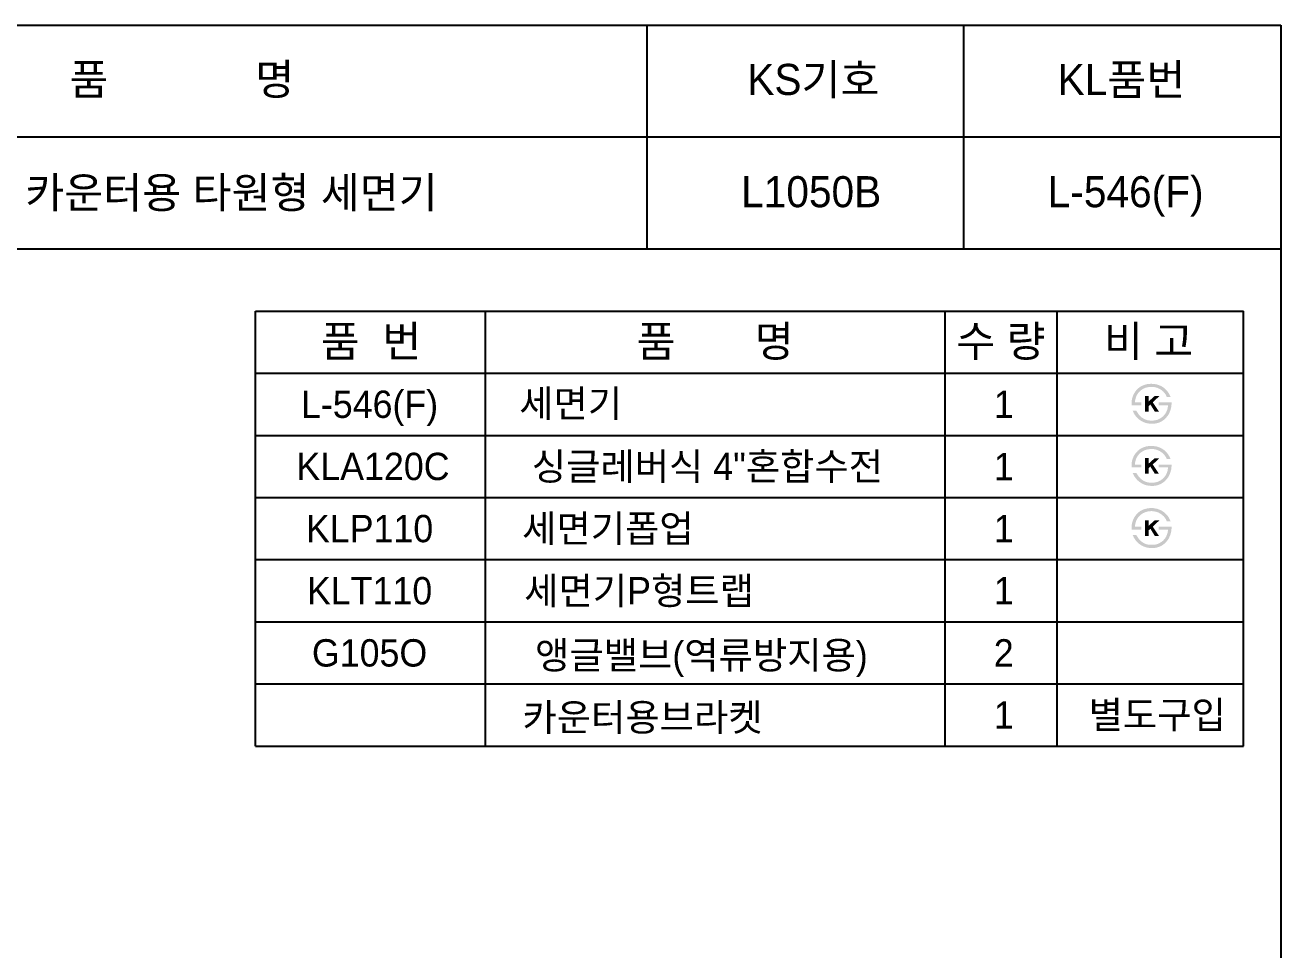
# Model space of a CAD drawing. Header units: millimetres. Extents: x 0 to 4460, y -80 to 3036.
# Drawn here: x 948 to 2160, y 2143 to 3036 of the extents above; entities that cross this region are included whole.
import ezdxf
from ezdxf.enums import TextEntityAlignment as Align

# ---------------------------------------------------------------- set-up
doc = ezdxf.new("R2010")
doc.units = ezdxf.units.MM
doc.header["$LTSCALE"] = 0.5
doc.header["$MEASUREMENT"] = 0
doc.layers.add('TEXT', color=7, linetype='Continuous')
doc.layers.add('도각라인', color=7, linetype='Continuous')
doc.styles.add('타이틀', font='H2GTRM.TTF', dxfattribs={"height": 25})

msp = doc.modelspace()

# ---------------------------------------------------------------- hatches: boundary and pattern name
at = {"layer": 'TEXT'}
for points in [[(2015.8, 2669), (2015.8, 2669.5), (2015.8, 2670), (2015.8, 2670.5), (2015.8, 2671), (2015.8, 2671.4), (2015.8, 2671.9), (2015.9, 2672.4), (2015.9, 2672.9), (2016, 2673.4), (2016, 2673.8), (2016.1, 2674.3), (2016.2, 2674.8), (2016.3, 2675.2), (2016.4, 2675.7), (2016.5, 2676.2), (2016.7, 2676.6), (2016.8, 2677.1), (2017, 2677.5), (2017.1, 2678), (2017.3, 2678.4), (2017.5, 2678.9), (2017.7, 2679.3), (2017.9, 2679.7), (2018.1, 2680.1), (2018.3, 2680.5), (2018.6, 2680.9), (2018.8, 2681.3), (2019.1, 2681.7), (2019.3, 2682.1), (2019.6, 2682.5), (2019.9, 2682.8), (2020.5, 2683.6), (2020.8, 2683.9), (2021.2, 2684.3), (2021.5, 2684.6), (2021.8, 2685), (2022.2, 2685.3), (2022.6, 2685.6), (2022.9, 2685.9), (2023.3, 2686.2), (2023.7, 2686.5), (2024.1, 2686.8), (2024.5, 2687), (2024.9, 2687.3), (2025.3, 2687.5), (2025.8, 2687.7), (2026.2, 2687.9), (2026.7, 2688.1), (2027.2, 2688.4), (2027.7, 2688.5), (2028.2, 2688.7), (2028.7, 2688.9), (2029.2, 2689), (2029.8, 2689.2), (2030.3, 2689.3), (2030.8, 2689.4), (2031.4, 2689.5), (2031.9, 2689.6), (2032.5, 2689.6), (2033.1, 2689.7), (2033.7, 2689.7), (2034.2, 2689.8), (2034.8, 2689.8), (2035.7, 2689.7), (2036.2, 2689.7), (2036.6, 2689.7), (2037.1, 2689.7), (2037.5, 2689.6), (2037.9, 2689.5), (2038.4, 2689.5), (2038.8, 2689.4), (2039.2, 2689.3), (2039.6, 2689.3), (2040, 2689.2), (2040.4, 2689.1), (2040.8, 2689), (2041.2, 2688.8), (2041.6, 2688.7), (2042, 2688.6), (2042.4, 2688.4), (2042.8, 2688.3), (2043.1, 2688.1), (2043.5, 2688), (2043.9, 2687.8), (2044.2, 2687.6), (2044.6, 2687.4), (2044.9, 2687.3), (2045.3, 2687.1), (2045.6, 2686.8), (2046, 2686.6), (2046.3, 2686.4), (2046.6, 2686.2), (2046.9, 2685.9), (2047.3, 2685.7), (2047.8, 2685.3), (2048.3, 2684.8), (2048.7, 2684.4), (2049.2, 2683.9), (2049.6, 2683.5), (2050.1, 2683), (2050.5, 2682.5), (2050.9, 2681.9), (2051.3, 2681.4), (2051.6, 2680.8), (2052, 2680.2), (2052.3, 2679.6), (2052.6, 2679), (2053, 2678.4), (2053.2, 2677.8), (2053.5, 2677.1), (2053.5, 2677.1), (2049.8, 2677.1), (2049.8, 2677.1), (2049.7, 2677.3), (2049.7, 2677.5), (2049.6, 2677.7), (2049.5, 2677.9), (2049.4, 2678.1), (2049.3, 2678.3), (2049.2, 2678.5), (2049.1, 2678.7), (2049, 2678.9), (2048.9, 2679.2), (2048.7, 2679.4), (2048.6, 2679.5), (2048.5, 2679.7), (2048.4, 2679.9), (2048.2, 2680.1), (2048.1, 2680.3), (2047.9, 2680.5), (2047.8, 2680.7), (2047.5, 2681.1), (2047.1, 2681.5), (2046.8, 2681.9), (2046.4, 2682.2), (2046, 2682.6), (2045.6, 2682.9), (2045.2, 2683.3), (2044.9, 2683.5), (2044.6, 2683.7), (2044.3, 2683.9), (2044, 2684.1), (2043.8, 2684.3), (2043.5, 2684.5), (2043.2, 2684.7), (2042.9, 2684.8), (2042.6, 2685), (2042.3, 2685.1), (2042, 2685.3), (2041.7, 2685.4), (2041.4, 2685.6), (2041.1, 2685.7), (2040.8, 2685.8), (2040.5, 2685.9), (2040.1, 2686), (2039.8, 2686.1), (2039.5, 2686.2), (2039.2, 2686.3), (2038.9, 2686.4), (2038.5, 2686.4), (2038.2, 2686.5), (2037.9, 2686.6), (2037.5, 2686.6), (2037.2, 2686.7), (2036.9, 2686.7), (2036.5, 2686.7), (2036.2, 2686.7), (2035.9, 2686.8), (2035.5, 2686.8), (2035.2, 2686.8), (2034.7, 2686.8), (2034.3, 2686.8), (2033.9, 2686.7), (2033.5, 2686.7), (2033.1, 2686.7), (2032.7, 2686.6), (2032.3, 2686.6), (2031.9, 2686.5), (2031.6, 2686.5), (2031.2, 2686.4), (2030.8, 2686.3), (2030.4, 2686.2), (2030.1, 2686.1), (2029.7, 2686), (2029.4, 2685.9), (2029, 2685.8), (2028.7, 2685.6), (2028.3, 2685.5), (2028, 2685.4), (2027.7, 2685.2), (2027.3, 2685), (2027, 2684.9), (2026.7, 2684.7), (2026.4, 2684.5), (2026.1, 2684.3), (2025.8, 2684.1), (2025.5, 2683.9), (2025.2, 2683.7), (2024.9, 2683.5), (2024.6, 2683.3), (2024.3, 2683), (2024, 2682.8), (2023.8, 2682.5), (2023.5, 2682.2), (2023.2, 2682), (2023, 2681.7), (2022.7, 2681.4), (2022.5, 2681.1), (2022.2, 2680.8), (2022, 2680.5), (2021.8, 2680.2), (2021.6, 2679.9), (2021.4, 2679.6), (2021.2, 2679.3), (2021, 2679), (2020.9, 2678.6), (2020.7, 2678.3), (2020.5, 2678), (2020.4, 2677.6), (2020.2, 2677.3), (2020.1, 2676.9), (2020, 2676.6), (2019.9, 2676.2), (2019.8, 2675.8), (2019.7, 2675.4), (2019.6, 2675.1), (2019.5, 2674.7), (2019.4, 2674.3), (2019.3, 2673.9), (2019.3, 2673.5), (2019.2, 2673.1), (2019.2, 2672.7), (2019.1, 2672.2), (2019.1, 2671.8), (2019.1, 2671.8), (2025.3, 2671.8), (2025.3, 2671.8), (2025.3, 2671.8), (2025.3, 2669), (2025.3, 2669), (2025.3, 2669), (2015.8, 2669)], [(2054.4, 2671.8), (2054.4, 2671.3), (2054.4, 2670.8), (2054.4, 2670.3), (2054.4, 2669.7), (2054.3, 2669.2), (2054.3, 2668.7), (2054.2, 2668.2), (2054.2, 2667.7), (2054.1, 2667.2), (2054, 2666.7), (2053.9, 2666.2), (2053.7, 2665.7), (2053.6, 2665.2), (2053.5, 2664.7), (2053.3, 2664.2), (2053.2, 2663.8), (2053, 2663.3), (2052.8, 2662.8), (2052.6, 2662.4), (2052.4, 2661.9), (2052.2, 2661.5), (2052, 2661.1), (2051.8, 2660.7), (2051.6, 2660.2), (2051.3, 2659.8), (2051.1, 2659.4), (2050.8, 2659), (2050.5, 2658.7), (2050.2, 2658.3), (2049.9, 2657.9), (2049.6, 2657.5), (2049.3, 2657.2), (2049, 2656.8), (2048.7, 2656.5), (2048.3, 2656.2), (2048, 2655.8), (2047.7, 2655.5), (2047.3, 2655.2), (2046.9, 2654.9), (2046.6, 2654.7), (2046.2, 2654.4), (2045.8, 2654.1), (2045.4, 2653.9), (2045, 2653.6), (2044.6, 2653.4), (2044.2, 2653.2), (2043.8, 2653), (2043.4, 2652.8), (2042.9, 2652.6), (2042.5, 2652.4), (2042, 2652.2), (2041.6, 2652.1), (2041.1, 2651.9), (2040.7, 2651.8), (2040.2, 2651.7), (2039.7, 2651.6), (2039.3, 2651.5), (2038.8, 2651.4), (2038.3, 2651.3), (2037.8, 2651.3), (2037.4, 2651.2), (2036.9, 2651.2), (2036.4, 2651.2), (2035.9, 2651.2), (2035.1, 2651.2), (2034.3, 2651.2), (2033.5, 2651.3), (2032.8, 2651.3), (2032, 2651.5), (2031.6, 2651.5), (2031.3, 2651.6), (2030.9, 2651.7), (2030.6, 2651.7), (2030.2, 2651.8), (2029.8, 2651.9), (2029.5, 2652), (2029.1, 2652.1), (2028.8, 2652.2), (2028.5, 2652.4), (2028.1, 2652.5), (2027.8, 2652.6), (2027.5, 2652.7), (2027.1, 2652.9), (2026.8, 2653), (2026.5, 2653.2), (2026.2, 2653.4), (2025.8, 2653.5), (2025.5, 2653.7), (2025.2, 2653.9), (2024.9, 2654.1), (2024.3, 2654.5), (2024, 2654.7), (2023.6, 2654.9), (2023.3, 2655.1), (2023, 2655.4), (2022.7, 2655.6), (2022.5, 2655.8), (2022.2, 2656.1), (2021.9, 2656.3), (2021.6, 2656.6), (2021.3, 2656.9), (2021.1, 2657.1), (2020.8, 2657.4), (2020.6, 2657.7), (2020.3, 2658), (2020.1, 2658.3), (2019.8, 2658.6), (2019.6, 2658.9), (2019.4, 2659.2), (2019.2, 2659.5), (2018.9, 2659.9), (2018.7, 2660.2), (2018.5, 2660.5), (2018.3, 2660.9), (2018.1, 2661.2), (2017.9, 2661.6), (2017.8, 2661.9), (2017.6, 2662.3), (2017.2, 2663.1), (2016.9, 2663.8), (2016.9, 2663.8), (2020.4, 2663.8), (2020.4, 2663.8), (2020.7, 2663.3), (2021, 2662.8), (2021.3, 2662.4), (2021.6, 2661.9), (2021.9, 2661.4), (2022.2, 2661), (2022.5, 2660.6), (2022.8, 2660.1), (2023.1, 2659.7), (2023.5, 2659.4), (2023.8, 2659), (2024.1, 2658.6), (2024.5, 2658.3), (2024.8, 2658), (2025.2, 2657.7), (2025.6, 2657.4), (2025.8, 2657.1), (2026.1, 2656.9), (2026.4, 2656.8), (2026.7, 2656.6), (2027, 2656.4), (2027.2, 2656.2), (2027.5, 2656.1), (2027.8, 2655.9), (2028.1, 2655.7), (2028.4, 2655.6), (2028.7, 2655.5), (2029, 2655.3), (2029.4, 2655.2), (2029.7, 2655.1), (2030, 2655), (2030.3, 2654.9), (2030.6, 2654.8), (2031, 2654.7), (2031.3, 2654.6), (2031.6, 2654.6), (2032, 2654.5), (2032.3, 2654.5), (2032.7, 2654.4), (2033, 2654.4), (2033.4, 2654.3), (2033.7, 2654.3), (2034.1, 2654.3), (2034.4, 2654.3), (2034.8, 2654.3), (2035.2, 2654.3), (2035.5, 2654.3), (2036.6, 2654.3), (2036.9, 2654.3), (2037.2, 2654.3), (2037.5, 2654.4), (2037.9, 2654.4), (2038.2, 2654.5), (2038.5, 2654.5), (2038.8, 2654.6), (2039.1, 2654.6), (2039.4, 2654.7), (2039.7, 2654.8), (2040, 2654.9), (2040.4, 2654.9), (2040.7, 2655), (2041, 2655.2), (2041.3, 2655.3), (2041.6, 2655.4), (2041.8, 2655.5), (2042.1, 2655.6), (2042.4, 2655.8), (2042.7, 2655.9), (2043, 2656.1), (2043.3, 2656.2), (2043.6, 2656.4), (2043.8, 2656.6), (2044.1, 2656.7), (2044.4, 2656.9), (2044.7, 2657.1), (2044.9, 2657.3), (2045.2, 2657.5), (2045.5, 2657.7), (2045.8, 2658), (2046.1, 2658.2), (2046.4, 2658.5), (2046.7, 2658.8), (2046.9, 2659.1), (2047.2, 2659.4), (2047.5, 2659.7), (2047.7, 2660), (2047.9, 2660.3), (2048.2, 2660.6), (2048.4, 2660.9), (2048.6, 2661.2), (2048.8, 2661.6), (2049, 2661.9), (2049.2, 2662.2), (2049.4, 2662.6), (2049.5, 2662.9), (2049.7, 2663.3), (2049.9, 2663.7), (2050, 2664), (2050.1, 2664.4), (2050.3, 2664.8), (2050.4, 2665.2), (2050.5, 2665.6), (2050.6, 2666), (2050.7, 2666.4), (2050.8, 2666.8), (2050.8, 2667.3), (2050.9, 2667.7), (2051, 2668.1), (2051, 2668.6), (2051.1, 2669), (2051.1, 2669), (2042.1, 2669), (2042.1, 2669), (2042.1, 2669), (2042.1, 2671.8), (2042.1, 2671.8), (2042.1, 2671.8), (2054.4, 2671.8)], [(2032.3, 2672.7), (2038.1, 2677.9), (2042.7, 2677.9), (2036.3, 2671.9), (2042.3, 2662.9), (2038.3, 2662.9), (2034, 2669.8), (2032.3, 2668.3), (2032.3, 2662.9), (2028.8, 2662.9), (2028.8, 2678), (2032.3, 2678)], [(2015.8, 2609), (2015.8, 2609.5), (2015.8, 2610), (2015.8, 2610.5), (2015.8, 2611), (2015.8, 2611.4), (2015.8, 2611.9), (2015.9, 2612.4), (2015.9, 2612.9), (2016, 2613.4), (2016, 2613.8), (2016.1, 2614.3), (2016.2, 2614.8), (2016.3, 2615.2), (2016.4, 2615.7), (2016.5, 2616.2), (2016.7, 2616.6), (2016.8, 2617.1), (2017, 2617.5), (2017.1, 2618), (2017.3, 2618.4), (2017.5, 2618.9), (2017.7, 2619.3), (2017.9, 2619.7), (2018.1, 2620.1), (2018.3, 2620.5), (2018.6, 2620.9), (2018.8, 2621.3), (2019.1, 2621.7), (2019.3, 2622.1), (2019.6, 2622.5), (2019.9, 2622.8), (2020.5, 2623.6), (2020.8, 2623.9), (2021.2, 2624.3), (2021.5, 2624.6), (2021.8, 2625), (2022.2, 2625.3), (2022.6, 2625.6), (2022.9, 2625.9), (2023.3, 2626.2), (2023.7, 2626.5), (2024.1, 2626.8), (2024.5, 2627), (2024.9, 2627.3), (2025.3, 2627.5), (2025.8, 2627.7), (2026.2, 2627.9), (2026.7, 2628.1), (2027.2, 2628.4), (2027.7, 2628.5), (2028.2, 2628.7), (2028.7, 2628.9), (2029.2, 2629), (2029.8, 2629.2), (2030.3, 2629.3), (2030.8, 2629.4), (2031.4, 2629.5), (2031.9, 2629.6), (2032.5, 2629.6), (2033.1, 2629.7), (2033.7, 2629.7), (2034.2, 2629.8), (2034.8, 2629.8), (2035.7, 2629.7), (2036.2, 2629.7), (2036.6, 2629.7), (2037.1, 2629.7), (2037.5, 2629.6), (2037.9, 2629.5), (2038.4, 2629.5), (2038.8, 2629.4), (2039.2, 2629.3), (2039.6, 2629.3), (2040, 2629.2), (2040.4, 2629.1), (2040.8, 2629), (2041.2, 2628.8), (2041.6, 2628.7), (2042, 2628.6), (2042.4, 2628.4), (2042.8, 2628.3), (2043.1, 2628.1), (2043.5, 2628), (2043.9, 2627.8), (2044.2, 2627.6), (2044.6, 2627.4), (2044.9, 2627.3), (2045.3, 2627.1), (2045.6, 2626.8), (2046, 2626.6), (2046.3, 2626.4), (2046.6, 2626.2), (2046.9, 2625.9), (2047.3, 2625.7), (2047.8, 2625.3), (2048.3, 2624.8), (2048.7, 2624.4), (2049.2, 2623.9), (2049.6, 2623.5), (2050.1, 2623), (2050.5, 2622.5), (2050.9, 2621.9), (2051.3, 2621.4), (2051.6, 2620.8), (2052, 2620.2), (2052.3, 2619.6), (2052.6, 2619), (2053, 2618.4), (2053.2, 2617.8), (2053.5, 2617.1), (2053.5, 2617.1), (2049.8, 2617.1), (2049.8, 2617.1), (2049.7, 2617.3), (2049.7, 2617.5), (2049.6, 2617.7), (2049.5, 2617.9), (2049.4, 2618.1), (2049.3, 2618.3), (2049.2, 2618.5), (2049.1, 2618.7), (2049, 2618.9), (2048.9, 2619.2), (2048.7, 2619.4), (2048.6, 2619.5), (2048.5, 2619.7), (2048.4, 2619.9), (2048.2, 2620.1), (2048.1, 2620.3), (2047.9, 2620.5), (2047.8, 2620.7), (2047.5, 2621.1), (2047.1, 2621.5), (2046.8, 2621.9), (2046.4, 2622.2), (2046, 2622.6), (2045.6, 2622.9), (2045.2, 2623.3), (2044.9, 2623.5), (2044.6, 2623.7), (2044.3, 2623.9), (2044, 2624.1), (2043.8, 2624.3), (2043.5, 2624.5), (2043.2, 2624.7), (2042.9, 2624.8), (2042.6, 2625), (2042.3, 2625.1), (2042, 2625.3), (2041.7, 2625.4), (2041.4, 2625.6), (2041.1, 2625.7), (2040.8, 2625.8), (2040.5, 2625.9), (2040.1, 2626), (2039.8, 2626.1), (2039.5, 2626.2), (2039.2, 2626.3), (2038.9, 2626.4), (2038.5, 2626.4), (2038.2, 2626.5), (2037.9, 2626.6), (2037.5, 2626.6), (2037.2, 2626.7), (2036.9, 2626.7), (2036.5, 2626.7), (2036.2, 2626.7), (2035.9, 2626.8), (2035.5, 2626.8), (2035.2, 2626.8), (2034.7, 2626.8), (2034.3, 2626.8), (2033.9, 2626.7), (2033.5, 2626.7), (2033.1, 2626.7), (2032.7, 2626.6), (2032.3, 2626.6), (2031.9, 2626.5), (2031.6, 2626.5), (2031.2, 2626.4), (2030.8, 2626.3), (2030.4, 2626.2), (2030.1, 2626.1), (2029.7, 2626), (2029.4, 2625.9), (2029, 2625.8), (2028.7, 2625.6), (2028.3, 2625.5), (2028, 2625.4), (2027.7, 2625.2), (2027.3, 2625), (2027, 2624.9), (2026.7, 2624.7), (2026.4, 2624.5), (2026.1, 2624.3), (2025.8, 2624.1), (2025.5, 2623.9), (2025.2, 2623.7), (2024.9, 2623.5), (2024.6, 2623.3), (2024.3, 2623), (2024, 2622.8), (2023.8, 2622.5), (2023.5, 2622.2), (2023.2, 2622), (2023, 2621.7), (2022.7, 2621.4), (2022.5, 2621.1), (2022.2, 2620.8), (2022, 2620.5), (2021.8, 2620.2), (2021.6, 2619.9), (2021.4, 2619.6), (2021.2, 2619.3), (2021, 2619), (2020.9, 2618.6), (2020.7, 2618.3), (2020.5, 2618), (2020.4, 2617.6), (2020.2, 2617.3), (2020.1, 2616.9), (2020, 2616.6), (2019.9, 2616.2), (2019.8, 2615.8), (2019.7, 2615.4), (2019.6, 2615.1), (2019.5, 2614.7), (2019.4, 2614.3), (2019.3, 2613.9), (2019.3, 2613.5), (2019.2, 2613.1), (2019.2, 2612.7), (2019.1, 2612.2), (2019.1, 2611.8), (2019.1, 2611.8), (2025.3, 2611.8), (2025.3, 2611.8), (2025.3, 2611.8), (2025.3, 2609), (2025.3, 2609), (2025.3, 2609), (2015.8, 2609)], [(2054.4, 2611.8), (2054.4, 2611.3), (2054.4, 2610.8), (2054.4, 2610.3), (2054.4, 2609.7), (2054.3, 2609.2), (2054.3, 2608.7), (2054.2, 2608.2), (2054.2, 2607.7), (2054.1, 2607.2), (2054, 2606.7), (2053.9, 2606.2), (2053.7, 2605.7), (2053.6, 2605.2), (2053.5, 2604.7), (2053.3, 2604.2), (2053.2, 2603.8), (2053, 2603.3), (2052.8, 2602.8), (2052.6, 2602.4), (2052.4, 2601.9), (2052.2, 2601.5), (2052, 2601.1), (2051.8, 2600.7), (2051.6, 2600.2), (2051.3, 2599.8), (2051.1, 2599.4), (2050.8, 2599), (2050.5, 2598.7), (2050.2, 2598.3), (2049.9, 2597.9), (2049.6, 2597.5), (2049.3, 2597.2), (2049, 2596.8), (2048.7, 2596.5), (2048.3, 2596.2), (2048, 2595.8), (2047.7, 2595.5), (2047.3, 2595.2), (2046.9, 2594.9), (2046.6, 2594.7), (2046.2, 2594.4), (2045.8, 2594.1), (2045.4, 2593.9), (2045, 2593.6), (2044.6, 2593.4), (2044.2, 2593.2), (2043.8, 2593), (2043.4, 2592.8), (2042.9, 2592.6), (2042.5, 2592.4), (2042, 2592.2), (2041.6, 2592.1), (2041.1, 2591.9), (2040.7, 2591.8), (2040.2, 2591.7), (2039.7, 2591.6), (2039.3, 2591.5), (2038.8, 2591.4), (2038.3, 2591.3), (2037.8, 2591.3), (2037.4, 2591.2), (2036.9, 2591.2), (2036.4, 2591.2), (2035.9, 2591.2), (2035.1, 2591.2), (2034.3, 2591.2), (2033.5, 2591.3), (2032.8, 2591.3), (2032, 2591.5), (2031.6, 2591.5), (2031.3, 2591.6), (2030.9, 2591.7), (2030.6, 2591.7), (2030.2, 2591.8), (2029.8, 2591.9), (2029.5, 2592), (2029.1, 2592.1), (2028.8, 2592.2), (2028.5, 2592.4), (2028.1, 2592.5), (2027.8, 2592.6), (2027.5, 2592.7), (2027.1, 2592.9), (2026.8, 2593), (2026.5, 2593.2), (2026.2, 2593.4), (2025.8, 2593.5), (2025.5, 2593.7), (2025.2, 2593.9), (2024.9, 2594.1), (2024.3, 2594.5), (2024, 2594.7), (2023.6, 2594.9), (2023.3, 2595.1), (2023, 2595.4), (2022.7, 2595.6), (2022.5, 2595.8), (2022.2, 2596.1), (2021.9, 2596.3), (2021.6, 2596.6), (2021.3, 2596.9), (2021.1, 2597.1), (2020.8, 2597.4), (2020.6, 2597.7), (2020.3, 2598), (2020.1, 2598.3), (2019.8, 2598.6), (2019.6, 2598.9), (2019.4, 2599.2), (2019.2, 2599.5), (2018.9, 2599.9), (2018.7, 2600.2), (2018.5, 2600.5), (2018.3, 2600.9), (2018.1, 2601.2), (2017.9, 2601.6), (2017.8, 2601.9), (2017.6, 2602.3), (2017.2, 2603.1), (2016.9, 2603.8), (2016.9, 2603.8), (2020.4, 2603.8), (2020.4, 2603.8), (2020.7, 2603.3), (2021, 2602.8), (2021.3, 2602.4), (2021.6, 2601.9), (2021.9, 2601.4), (2022.2, 2601), (2022.5, 2600.6), (2022.8, 2600.1), (2023.1, 2599.7), (2023.5, 2599.4), (2023.8, 2599), (2024.1, 2598.6), (2024.5, 2598.3), (2024.8, 2598), (2025.2, 2597.7), (2025.6, 2597.4), (2025.8, 2597.1), (2026.1, 2596.9), (2026.4, 2596.8), (2026.7, 2596.6), (2027, 2596.4), (2027.2, 2596.2), (2027.5, 2596.1), (2027.8, 2595.9), (2028.1, 2595.7), (2028.4, 2595.6), (2028.7, 2595.5), (2029, 2595.3), (2029.4, 2595.2), (2029.7, 2595.1), (2030, 2595), (2030.3, 2594.9), (2030.6, 2594.8), (2031, 2594.7), (2031.3, 2594.6), (2031.6, 2594.6), (2032, 2594.5), (2032.3, 2594.5), (2032.7, 2594.4), (2033, 2594.4), (2033.4, 2594.3), (2033.7, 2594.3), (2034.1, 2594.3), (2034.4, 2594.3), (2034.8, 2594.3), (2035.2, 2594.3), (2035.5, 2594.3), (2036.6, 2594.3), (2036.9, 2594.3), (2037.2, 2594.3), (2037.5, 2594.4), (2037.9, 2594.4), (2038.2, 2594.5), (2038.5, 2594.5), (2038.8, 2594.6), (2039.1, 2594.6), (2039.4, 2594.7), (2039.7, 2594.8), (2040, 2594.9), (2040.4, 2594.9), (2040.7, 2595), (2041, 2595.2), (2041.3, 2595.3), (2041.6, 2595.4), (2041.8, 2595.5), (2042.1, 2595.6), (2042.4, 2595.8), (2042.7, 2595.9), (2043, 2596.1), (2043.3, 2596.2), (2043.6, 2596.4), (2043.8, 2596.6), (2044.1, 2596.7), (2044.4, 2596.9), (2044.7, 2597.1), (2044.9, 2597.3), (2045.2, 2597.5), (2045.5, 2597.7), (2045.8, 2598), (2046.1, 2598.2), (2046.4, 2598.5), (2046.7, 2598.8), (2046.9, 2599.1), (2047.2, 2599.4), (2047.5, 2599.7), (2047.7, 2600), (2047.9, 2600.3), (2048.2, 2600.6), (2048.4, 2600.9), (2048.6, 2601.2), (2048.8, 2601.6), (2049, 2601.9), (2049.2, 2602.2), (2049.4, 2602.6), (2049.5, 2602.9), (2049.7, 2603.3), (2049.9, 2603.7), (2050, 2604), (2050.1, 2604.4), (2050.3, 2604.8), (2050.4, 2605.2), (2050.5, 2605.6), (2050.6, 2606), (2050.7, 2606.4), (2050.8, 2606.8), (2050.8, 2607.3), (2050.9, 2607.7), (2051, 2608.1), (2051, 2608.6), (2051.1, 2609), (2051.1, 2609), (2042.1, 2609), (2042.1, 2609), (2042.1, 2609), (2042.1, 2611.8), (2042.1, 2611.8), (2042.1, 2611.8), (2054.4, 2611.8)], [(2032.3, 2612.7), (2038.1, 2617.9), (2042.7, 2617.9), (2036.3, 2611.9), (2042.3, 2602.9), (2038.3, 2602.9), (2034, 2609.8), (2032.3, 2608.3), (2032.3, 2602.9), (2028.8, 2602.9), (2028.8, 2618), (2032.3, 2618)], [(2015.8, 2549), (2015.8, 2549.5), (2015.8, 2550), (2015.8, 2550.5), (2015.8, 2551), (2015.8, 2551.4), (2015.8, 2551.9), (2015.9, 2552.4), (2015.9, 2552.9), (2016, 2553.4), (2016, 2553.8), (2016.1, 2554.3), (2016.2, 2554.8), (2016.3, 2555.2), (2016.4, 2555.7), (2016.5, 2556.2), (2016.7, 2556.6), (2016.8, 2557.1), (2017, 2557.5), (2017.1, 2558), (2017.3, 2558.4), (2017.5, 2558.9), (2017.7, 2559.3), (2017.9, 2559.7), (2018.1, 2560.1), (2018.3, 2560.5), (2018.6, 2560.9), (2018.8, 2561.3), (2019.1, 2561.7), (2019.3, 2562.1), (2019.6, 2562.5), (2019.9, 2562.8), (2020.5, 2563.6), (2020.8, 2563.9), (2021.2, 2564.3), (2021.5, 2564.6), (2021.8, 2565), (2022.2, 2565.3), (2022.6, 2565.6), (2022.9, 2565.9), (2023.3, 2566.2), (2023.7, 2566.5), (2024.1, 2566.8), (2024.5, 2567), (2024.9, 2567.3), (2025.3, 2567.5), (2025.8, 2567.7), (2026.2, 2567.9), (2026.7, 2568.1), (2027.2, 2568.4), (2027.7, 2568.5), (2028.2, 2568.7), (2028.7, 2568.9), (2029.2, 2569), (2029.8, 2569.2), (2030.3, 2569.3), (2030.8, 2569.4), (2031.4, 2569.5), (2031.9, 2569.6), (2032.5, 2569.6), (2033.1, 2569.7), (2033.7, 2569.7), (2034.2, 2569.8), (2034.8, 2569.8), (2035.7, 2569.7), (2036.2, 2569.7), (2036.6, 2569.7), (2037.1, 2569.7), (2037.5, 2569.6), (2037.9, 2569.5), (2038.4, 2569.5), (2038.8, 2569.4), (2039.2, 2569.3), (2039.6, 2569.3), (2040, 2569.2), (2040.4, 2569.1), (2040.8, 2569), (2041.2, 2568.8), (2041.6, 2568.7), (2042, 2568.6), (2042.4, 2568.4), (2042.8, 2568.3), (2043.1, 2568.1), (2043.5, 2568), (2043.9, 2567.8), (2044.2, 2567.6), (2044.6, 2567.4), (2044.9, 2567.3), (2045.3, 2567.1), (2045.6, 2566.8), (2046, 2566.6), (2046.3, 2566.4), (2046.6, 2566.2), (2046.9, 2565.9), (2047.3, 2565.7), (2047.8, 2565.3), (2048.3, 2564.8), (2048.7, 2564.4), (2049.2, 2563.9), (2049.6, 2563.5), (2050.1, 2563), (2050.5, 2562.5), (2050.9, 2561.9), (2051.3, 2561.4), (2051.6, 2560.8), (2052, 2560.2), (2052.3, 2559.6), (2052.6, 2559), (2053, 2558.4), (2053.2, 2557.8), (2053.5, 2557.1), (2053.5, 2557.1), (2049.8, 2557.1), (2049.8, 2557.1), (2049.7, 2557.3), (2049.7, 2557.5), (2049.6, 2557.7), (2049.5, 2557.9), (2049.4, 2558.1), (2049.3, 2558.3), (2049.2, 2558.5), (2049.1, 2558.7), (2049, 2558.9), (2048.9, 2559.2), (2048.7, 2559.4), (2048.6, 2559.5), (2048.5, 2559.7), (2048.4, 2559.9), (2048.2, 2560.1), (2048.1, 2560.3), (2047.9, 2560.5), (2047.8, 2560.7), (2047.5, 2561.1), (2047.1, 2561.5), (2046.8, 2561.9), (2046.4, 2562.2), (2046, 2562.6), (2045.6, 2562.9), (2045.2, 2563.3), (2044.9, 2563.5), (2044.6, 2563.7), (2044.3, 2563.9), (2044, 2564.1), (2043.8, 2564.3), (2043.5, 2564.5), (2043.2, 2564.7), (2042.9, 2564.8), (2042.6, 2565), (2042.3, 2565.1), (2042, 2565.3), (2041.7, 2565.4), (2041.4, 2565.6), (2041.1, 2565.7), (2040.8, 2565.8), (2040.5, 2565.9), (2040.1, 2566), (2039.8, 2566.1), (2039.5, 2566.2), (2039.2, 2566.3), (2038.9, 2566.4), (2038.5, 2566.4), (2038.2, 2566.5), (2037.9, 2566.6), (2037.5, 2566.6), (2037.2, 2566.7), (2036.9, 2566.7), (2036.5, 2566.7), (2036.2, 2566.7), (2035.9, 2566.8), (2035.5, 2566.8), (2035.2, 2566.8), (2034.7, 2566.8), (2034.3, 2566.8), (2033.9, 2566.7), (2033.5, 2566.7), (2033.1, 2566.7), (2032.7, 2566.6), (2032.3, 2566.6), (2031.9, 2566.5), (2031.6, 2566.5), (2031.2, 2566.4), (2030.8, 2566.3), (2030.4, 2566.2), (2030.1, 2566.1), (2029.7, 2566), (2029.4, 2565.9), (2029, 2565.8), (2028.7, 2565.6), (2028.3, 2565.5), (2028, 2565.4), (2027.7, 2565.2), (2027.3, 2565), (2027, 2564.9), (2026.7, 2564.7), (2026.4, 2564.5), (2026.1, 2564.3), (2025.8, 2564.1), (2025.5, 2563.9), (2025.2, 2563.7), (2024.9, 2563.5), (2024.6, 2563.3), (2024.3, 2563), (2024, 2562.8), (2023.8, 2562.5), (2023.5, 2562.2), (2023.2, 2562), (2023, 2561.7), (2022.7, 2561.4), (2022.5, 2561.1), (2022.2, 2560.8), (2022, 2560.5), (2021.8, 2560.2), (2021.6, 2559.9), (2021.4, 2559.6), (2021.2, 2559.3), (2021, 2559), (2020.9, 2558.6), (2020.7, 2558.3), (2020.5, 2558), (2020.4, 2557.6), (2020.2, 2557.3), (2020.1, 2556.9), (2020, 2556.6), (2019.9, 2556.2), (2019.8, 2555.8), (2019.7, 2555.4), (2019.6, 2555.1), (2019.5, 2554.7), (2019.4, 2554.3), (2019.3, 2553.9), (2019.3, 2553.5), (2019.2, 2553.1), (2019.2, 2552.7), (2019.1, 2552.2), (2019.1, 2551.8), (2019.1, 2551.8), (2025.3, 2551.8), (2025.3, 2551.8), (2025.3, 2551.8), (2025.3, 2549), (2025.3, 2549), (2025.3, 2549), (2015.8, 2549)], [(2015.8, 2549), (2015.8, 2549.5), (2015.8, 2550), (2015.8, 2550.5), (2015.8, 2551), (2015.8, 2551.4), (2015.8, 2551.9), (2015.9, 2552.4), (2015.9, 2552.9), (2016, 2553.4), (2016, 2553.8), (2016.1, 2554.3), (2016.2, 2554.8), (2016.3, 2555.2), (2016.4, 2555.7), (2016.5, 2556.2), (2016.7, 2556.6), (2016.8, 2557.1), (2017, 2557.5), (2017.1, 2558), (2017.3, 2558.4), (2017.5, 2558.9), (2017.7, 2559.3), (2017.9, 2559.7), (2018.1, 2560.1), (2018.3, 2560.5), (2018.6, 2560.9), (2018.8, 2561.3), (2019.1, 2561.7), (2019.3, 2562.1), (2019.6, 2562.5), (2019.9, 2562.8), (2020.5, 2563.6), (2020.8, 2563.9), (2021.2, 2564.3), (2021.5, 2564.6), (2021.8, 2565), (2022.2, 2565.3), (2022.6, 2565.6), (2022.9, 2565.9), (2023.3, 2566.2), (2023.7, 2566.5), (2024.1, 2566.8), (2024.5, 2567), (2024.9, 2567.3), (2025.3, 2567.5), (2025.8, 2567.7), (2026.2, 2567.9), (2026.7, 2568.1), (2027.2, 2568.4), (2027.7, 2568.5), (2028.2, 2568.7), (2028.7, 2568.9), (2029.2, 2569), (2029.8, 2569.2), (2030.3, 2569.3), (2030.8, 2569.4), (2031.4, 2569.5), (2031.9, 2569.6), (2032.5, 2569.6), (2033.1, 2569.7), (2033.7, 2569.7), (2034.2, 2569.8), (2034.8, 2569.8), (2035.7, 2569.7), (2036.2, 2569.7), (2036.6, 2569.7), (2037.1, 2569.7), (2037.5, 2569.6), (2037.9, 2569.5), (2038.4, 2569.5), (2038.8, 2569.4), (2039.2, 2569.3), (2039.6, 2569.3), (2040, 2569.2), (2040.4, 2569.1), (2040.8, 2569), (2041.2, 2568.8), (2041.6, 2568.7), (2042, 2568.6), (2042.4, 2568.4), (2042.8, 2568.3), (2043.1, 2568.1), (2043.5, 2568), (2043.9, 2567.8), (2044.2, 2567.6), (2044.6, 2567.4), (2044.9, 2567.3), (2045.3, 2567.1), (2045.6, 2566.8), (2046, 2566.6), (2046.3, 2566.4), (2046.6, 2566.2), (2046.9, 2565.9), (2047.3, 2565.7), (2047.8, 2565.3), (2048.3, 2564.8), (2048.7, 2564.4), (2049.2, 2563.9), (2049.6, 2563.5), (2050.1, 2563), (2050.5, 2562.5), (2050.9, 2561.9), (2051.3, 2561.4), (2051.6, 2560.8), (2052, 2560.2), (2052.3, 2559.6), (2052.6, 2559), (2053, 2558.4), (2053.2, 2557.8), (2053.5, 2557.1), (2053.5, 2557.1), (2049.8, 2557.1), (2049.8, 2557.1), (2049.7, 2557.3), (2049.7, 2557.5), (2049.6, 2557.7), (2049.5, 2557.9), (2049.4, 2558.1), (2049.3, 2558.3), (2049.2, 2558.5), (2049.1, 2558.7), (2049, 2558.9), (2048.9, 2559.2), (2048.7, 2559.4), (2048.6, 2559.5), (2048.5, 2559.7), (2048.4, 2559.9), (2048.2, 2560.1), (2048.1, 2560.3), (2047.9, 2560.5), (2047.8, 2560.7), (2047.5, 2561.1), (2047.1, 2561.5), (2046.8, 2561.9), (2046.4, 2562.2), (2046, 2562.6), (2045.6, 2562.9), (2045.2, 2563.3), (2044.9, 2563.5), (2044.6, 2563.7), (2044.3, 2563.9), (2044, 2564.1), (2043.8, 2564.3), (2043.5, 2564.5), (2043.2, 2564.7), (2042.9, 2564.8), (2042.6, 2565), (2042.3, 2565.1), (2042, 2565.3), (2041.7, 2565.4), (2041.4, 2565.6), (2041.1, 2565.7), (2040.8, 2565.8), (2040.5, 2565.9), (2040.1, 2566), (2039.8, 2566.1), (2039.5, 2566.2), (2039.2, 2566.3), (2038.9, 2566.4), (2038.5, 2566.4), (2038.2, 2566.5), (2037.9, 2566.6), (2037.5, 2566.6), (2037.2, 2566.7), (2036.9, 2566.7), (2036.5, 2566.7), (2036.2, 2566.7), (2035.9, 2566.8), (2035.5, 2566.8), (2035.2, 2566.8), (2034.7, 2566.8), (2034.3, 2566.8), (2033.9, 2566.7), (2033.5, 2566.7), (2033.1, 2566.7), (2032.7, 2566.6), (2032.3, 2566.6), (2031.9, 2566.5), (2031.6, 2566.5), (2031.2, 2566.4), (2030.8, 2566.3), (2030.4, 2566.2), (2030.1, 2566.1), (2029.7, 2566), (2029.4, 2565.9), (2029, 2565.8), (2028.7, 2565.6), (2028.3, 2565.5), (2028, 2565.4), (2027.7, 2565.2), (2027.3, 2565), (2027, 2564.9), (2026.7, 2564.7), (2026.4, 2564.5), (2026.1, 2564.3), (2025.8, 2564.1), (2025.5, 2563.9), (2025.2, 2563.7), (2024.9, 2563.5), (2024.6, 2563.3), (2024.3, 2563), (2024, 2562.8), (2023.8, 2562.5), (2023.5, 2562.2), (2023.2, 2562), (2023, 2561.7), (2022.7, 2561.4), (2022.5, 2561.1), (2022.2, 2560.8), (2022, 2560.5), (2021.8, 2560.2), (2021.6, 2559.9), (2021.4, 2559.6), (2021.2, 2559.3), (2021, 2559), (2020.9, 2558.6), (2020.7, 2558.3), (2020.5, 2558), (2020.4, 2557.6), (2020.2, 2557.3), (2020.1, 2556.9), (2020, 2556.6), (2019.9, 2556.2), (2019.8, 2555.8), (2019.7, 2555.4), (2019.6, 2555.1), (2019.5, 2554.7), (2019.4, 2554.3), (2019.3, 2553.9), (2019.3, 2553.5), (2019.2, 2553.1), (2019.2, 2552.7), (2019.1, 2552.2), (2019.1, 2551.8), (2019.1, 2551.8), (2025.3, 2551.8), (2025.3, 2551.8), (2025.3, 2551.8), (2025.3, 2549), (2025.3, 2549), (2025.3, 2549), (2015.8, 2549)], [(2054.4, 2551.8), (2054.4, 2551.3), (2054.4, 2550.8), (2054.4, 2550.3), (2054.4, 2549.7), (2054.3, 2549.2), (2054.3, 2548.7), (2054.2, 2548.2), (2054.2, 2547.7), (2054.1, 2547.2), (2054, 2546.7), (2053.9, 2546.2), (2053.7, 2545.7), (2053.6, 2545.2), (2053.5, 2544.7), (2053.3, 2544.2), (2053.2, 2543.8), (2053, 2543.3), (2052.8, 2542.8), (2052.6, 2542.4), (2052.4, 2541.9), (2052.2, 2541.5), (2052, 2541.1), (2051.8, 2540.7), (2051.6, 2540.2), (2051.3, 2539.8), (2051.1, 2539.4), (2050.8, 2539), (2050.5, 2538.7), (2050.2, 2538.3), (2049.9, 2537.9), (2049.6, 2537.5), (2049.3, 2537.2), (2049, 2536.8), (2048.7, 2536.5), (2048.3, 2536.2), (2048, 2535.8), (2047.7, 2535.5), (2047.3, 2535.2), (2046.9, 2534.9), (2046.6, 2534.7), (2046.2, 2534.4), (2045.8, 2534.1), (2045.4, 2533.9), (2045, 2533.6), (2044.6, 2533.4), (2044.2, 2533.2), (2043.8, 2533), (2043.4, 2532.8), (2042.9, 2532.6), (2042.5, 2532.4), (2042, 2532.2), (2041.6, 2532.1), (2041.1, 2531.9), (2040.7, 2531.8), (2040.2, 2531.7), (2039.7, 2531.6), (2039.3, 2531.5), (2038.8, 2531.4), (2038.3, 2531.3), (2037.8, 2531.3), (2037.4, 2531.2), (2036.9, 2531.2), (2036.4, 2531.2), (2035.9, 2531.2), (2035.1, 2531.2), (2034.3, 2531.2), (2033.5, 2531.3), (2032.8, 2531.3), (2032, 2531.5), (2031.6, 2531.5), (2031.3, 2531.6), (2030.9, 2531.7), (2030.6, 2531.7), (2030.2, 2531.8), (2029.8, 2531.9), (2029.5, 2532), (2029.1, 2532.1), (2028.8, 2532.2), (2028.5, 2532.4), (2028.1, 2532.5), (2027.8, 2532.6), (2027.5, 2532.7), (2027.1, 2532.9), (2026.8, 2533), (2026.5, 2533.2), (2026.2, 2533.4), (2025.8, 2533.5), (2025.5, 2533.7), (2025.2, 2533.9), (2024.9, 2534.1), (2024.3, 2534.5), (2024, 2534.7), (2023.6, 2534.9), (2023.3, 2535.1), (2023, 2535.4), (2022.7, 2535.6), (2022.5, 2535.8), (2022.2, 2536.1), (2021.9, 2536.3), (2021.6, 2536.6), (2021.3, 2536.9), (2021.1, 2537.1), (2020.8, 2537.4), (2020.6, 2537.7), (2020.3, 2538), (2020.1, 2538.3), (2019.8, 2538.6), (2019.6, 2538.9), (2019.4, 2539.2), (2019.2, 2539.5), (2018.9, 2539.9), (2018.7, 2540.2), (2018.5, 2540.5), (2018.3, 2540.9), (2018.1, 2541.2), (2017.9, 2541.6), (2017.8, 2541.9), (2017.6, 2542.3), (2017.2, 2543.1), (2016.9, 2543.8), (2016.9, 2543.8), (2020.4, 2543.8), (2020.4, 2543.8), (2020.7, 2543.3), (2021, 2542.8), (2021.3, 2542.4), (2021.6, 2541.9), (2021.9, 2541.4), (2022.2, 2541), (2022.5, 2540.6), (2022.8, 2540.1), (2023.1, 2539.7), (2023.5, 2539.4), (2023.8, 2539), (2024.1, 2538.6), (2024.5, 2538.3), (2024.8, 2538), (2025.2, 2537.7), (2025.6, 2537.4), (2025.8, 2537.1), (2026.1, 2536.9), (2026.4, 2536.8), (2026.7, 2536.6), (2027, 2536.4), (2027.2, 2536.2), (2027.5, 2536.1), (2027.8, 2535.9), (2028.1, 2535.7), (2028.4, 2535.6), (2028.7, 2535.5), (2029, 2535.3), (2029.4, 2535.2), (2029.7, 2535.1), (2030, 2535), (2030.3, 2534.9), (2030.6, 2534.8), (2031, 2534.7), (2031.3, 2534.6), (2031.6, 2534.6), (2032, 2534.5), (2032.3, 2534.5), (2032.7, 2534.4), (2033, 2534.4), (2033.4, 2534.3), (2033.7, 2534.3), (2034.1, 2534.3), (2034.4, 2534.3), (2034.8, 2534.3), (2035.2, 2534.3), (2035.5, 2534.3), (2036.6, 2534.3), (2036.9, 2534.3), (2037.2, 2534.3), (2037.5, 2534.4), (2037.9, 2534.4), (2038.2, 2534.5), (2038.5, 2534.5), (2038.8, 2534.6), (2039.1, 2534.6), (2039.4, 2534.7), (2039.7, 2534.8), (2040, 2534.9), (2040.4, 2534.9), (2040.7, 2535), (2041, 2535.2), (2041.3, 2535.3), (2041.6, 2535.4), (2041.8, 2535.5), (2042.1, 2535.6), (2042.4, 2535.8), (2042.7, 2535.9), (2043, 2536.1), (2043.3, 2536.2), (2043.6, 2536.4), (2043.8, 2536.6), (2044.1, 2536.7), (2044.4, 2536.9), (2044.7, 2537.1), (2044.9, 2537.3), (2045.2, 2537.5), (2045.5, 2537.7), (2045.8, 2538), (2046.1, 2538.2), (2046.4, 2538.5), (2046.7, 2538.8), (2046.9, 2539.1), (2047.2, 2539.4), (2047.5, 2539.7), (2047.7, 2540), (2047.9, 2540.3), (2048.2, 2540.6), (2048.4, 2540.9), (2048.6, 2541.2), (2048.8, 2541.6), (2049, 2541.9), (2049.2, 2542.2), (2049.4, 2542.6), (2049.5, 2542.9), (2049.7, 2543.3), (2049.9, 2543.7), (2050, 2544), (2050.1, 2544.4), (2050.3, 2544.8), (2050.4, 2545.2), (2050.5, 2545.6), (2050.6, 2546), (2050.7, 2546.4), (2050.8, 2546.8), (2050.8, 2547.3), (2050.9, 2547.7), (2051, 2548.1), (2051, 2548.6), (2051.1, 2549), (2051.1, 2549), (2042.1, 2549), (2042.1, 2549), (2042.1, 2549), (2042.1, 2551.8), (2042.1, 2551.8), (2042.1, 2551.8), (2054.4, 2551.8)], [(2054.4, 2551.8), (2054.4, 2551.3), (2054.4, 2550.8), (2054.4, 2550.3), (2054.4, 2549.7), (2054.3, 2549.2), (2054.3, 2548.7), (2054.2, 2548.2), (2054.2, 2547.7), (2054.1, 2547.2), (2054, 2546.7), (2053.9, 2546.2), (2053.7, 2545.7), (2053.6, 2545.2), (2053.5, 2544.7), (2053.3, 2544.2), (2053.2, 2543.8), (2053, 2543.3), (2052.8, 2542.8), (2052.6, 2542.4), (2052.4, 2541.9), (2052.2, 2541.5), (2052, 2541.1), (2051.8, 2540.7), (2051.6, 2540.2), (2051.3, 2539.8), (2051.1, 2539.4), (2050.8, 2539), (2050.5, 2538.7), (2050.2, 2538.3), (2049.9, 2537.9), (2049.6, 2537.5), (2049.3, 2537.2), (2049, 2536.8), (2048.7, 2536.5), (2048.3, 2536.2), (2048, 2535.8), (2047.7, 2535.5), (2047.3, 2535.2), (2046.9, 2534.9), (2046.6, 2534.7), (2046.2, 2534.4), (2045.8, 2534.1), (2045.4, 2533.9), (2045, 2533.6), (2044.6, 2533.4), (2044.2, 2533.2), (2043.8, 2533), (2043.4, 2532.8), (2042.9, 2532.6), (2042.5, 2532.4), (2042, 2532.2), (2041.6, 2532.1), (2041.1, 2531.9), (2040.7, 2531.8), (2040.2, 2531.7), (2039.7, 2531.6), (2039.3, 2531.5), (2038.8, 2531.4), (2038.3, 2531.3), (2037.8, 2531.3), (2037.4, 2531.2), (2036.9, 2531.2), (2036.4, 2531.2), (2035.9, 2531.2), (2035.1, 2531.2), (2034.3, 2531.2), (2033.5, 2531.3), (2032.8, 2531.3), (2032, 2531.5), (2031.6, 2531.5), (2031.3, 2531.6), (2030.9, 2531.7), (2030.6, 2531.7), (2030.2, 2531.8), (2029.8, 2531.9), (2029.5, 2532), (2029.1, 2532.1), (2028.8, 2532.2), (2028.5, 2532.4), (2028.1, 2532.5), (2027.8, 2532.6), (2027.5, 2532.7), (2027.1, 2532.9), (2026.8, 2533), (2026.5, 2533.2), (2026.2, 2533.4), (2025.8, 2533.5), (2025.5, 2533.7), (2025.2, 2533.9), (2024.9, 2534.1), (2024.3, 2534.5), (2024, 2534.7), (2023.6, 2534.9), (2023.3, 2535.1), (2023, 2535.4), (2022.7, 2535.6), (2022.5, 2535.8), (2022.2, 2536.1), (2021.9, 2536.3), (2021.6, 2536.6), (2021.3, 2536.9), (2021.1, 2537.1), (2020.8, 2537.4), (2020.6, 2537.7), (2020.3, 2538), (2020.1, 2538.3), (2019.8, 2538.6), (2019.6, 2538.9), (2019.4, 2539.2), (2019.2, 2539.5), (2018.9, 2539.9), (2018.7, 2540.2), (2018.5, 2540.5), (2018.3, 2540.9), (2018.1, 2541.2), (2017.9, 2541.6), (2017.8, 2541.9), (2017.6, 2542.3), (2017.2, 2543.1), (2016.9, 2543.8), (2016.9, 2543.8), (2020.4, 2543.8), (2020.4, 2543.8), (2020.7, 2543.3), (2021, 2542.8), (2021.3, 2542.4), (2021.6, 2541.9), (2021.9, 2541.4), (2022.2, 2541), (2022.5, 2540.6), (2022.8, 2540.1), (2023.1, 2539.7), (2023.5, 2539.4), (2023.8, 2539), (2024.1, 2538.6), (2024.5, 2538.3), (2024.8, 2538), (2025.2, 2537.7), (2025.6, 2537.4), (2025.8, 2537.1), (2026.1, 2536.9), (2026.4, 2536.8), (2026.7, 2536.6), (2027, 2536.4), (2027.2, 2536.2), (2027.5, 2536.1), (2027.8, 2535.9), (2028.1, 2535.7), (2028.4, 2535.6), (2028.7, 2535.5), (2029, 2535.3), (2029.4, 2535.2), (2029.7, 2535.1), (2030, 2535), (2030.3, 2534.9), (2030.6, 2534.8), (2031, 2534.7), (2031.3, 2534.6), (2031.6, 2534.6), (2032, 2534.5), (2032.3, 2534.5), (2032.7, 2534.4), (2033, 2534.4), (2033.4, 2534.3), (2033.7, 2534.3), (2034.1, 2534.3), (2034.4, 2534.3), (2034.8, 2534.3), (2035.2, 2534.3), (2035.5, 2534.3), (2036.6, 2534.3), (2036.9, 2534.3), (2037.2, 2534.3), (2037.5, 2534.4), (2037.9, 2534.4), (2038.2, 2534.5), (2038.5, 2534.5), (2038.8, 2534.6), (2039.1, 2534.6), (2039.4, 2534.7), (2039.7, 2534.8), (2040, 2534.9), (2040.4, 2534.9), (2040.7, 2535), (2041, 2535.2), (2041.3, 2535.3), (2041.6, 2535.4), (2041.8, 2535.5), (2042.1, 2535.6), (2042.4, 2535.8), (2042.7, 2535.9), (2043, 2536.1), (2043.3, 2536.2), (2043.6, 2536.4), (2043.8, 2536.6), (2044.1, 2536.7), (2044.4, 2536.9), (2044.7, 2537.1), (2044.9, 2537.3), (2045.2, 2537.5), (2045.5, 2537.7), (2045.8, 2538), (2046.1, 2538.2), (2046.4, 2538.5), (2046.7, 2538.8), (2046.9, 2539.1), (2047.2, 2539.4), (2047.5, 2539.7), (2047.7, 2540), (2047.9, 2540.3), (2048.2, 2540.6), (2048.4, 2540.9), (2048.6, 2541.2), (2048.8, 2541.6), (2049, 2541.9), (2049.2, 2542.2), (2049.4, 2542.6), (2049.5, 2542.9), (2049.7, 2543.3), (2049.9, 2543.7), (2050, 2544), (2050.1, 2544.4), (2050.3, 2544.8), (2050.4, 2545.2), (2050.5, 2545.6), (2050.6, 2546), (2050.7, 2546.4), (2050.8, 2546.8), (2050.8, 2547.3), (2050.9, 2547.7), (2051, 2548.1), (2051, 2548.6), (2051.1, 2549), (2051.1, 2549), (2042.1, 2549), (2042.1, 2549), (2042.1, 2549), (2042.1, 2551.8), (2042.1, 2551.8), (2042.1, 2551.8), (2054.4, 2551.8)], [(2032.3, 2552.7), (2038.1, 2557.9), (2042.7, 2557.9), (2036.3, 2551.9), (2042.3, 2542.9), (2038.3, 2542.9), (2034, 2549.8), (2032.3, 2548.3), (2032.3, 2542.9), (2028.8, 2542.9), (2028.8, 2558), (2032.3, 2558)], [(2032.3, 2552.7), (2038.1, 2557.9), (2042.7, 2557.9), (2036.3, 2551.9), (2042.3, 2542.9), (2038.3, 2542.9), (2034, 2549.8), (2032.3, 2548.3), (2032.3, 2542.9), (2028.8, 2542.9), (2028.8, 2558), (2032.3, 2558)]]:
    msp.add_hatch(color=256, dxfattribs=at).paths.add_polyline_path(points, flags=0)

# ---------------------------------------------------------------- linework, layer by layer
at = {"layer": '도각라인', "color": 7}
for p, q in [((0, 3036), (2160, 3036)), ((1548, 2820), (1548, 3036)), ((1854, 2820), (1854, 3036)), ((2160, 3036), (2160, 0)), ((624, 2928), (2160, 2928)), ((0, 2820), (2160, 2820)), ((1170, 2460), (1170, 2760)), ((1170, 2760), (2124, 2760)), ((1392, 2460), (1392, 2760)), ((1836, 2460), (1836, 2760)), ((1944, 2460), (1944, 2760)), ((2124, 2460), (2124, 2760)), ((1170, 2700), (2124, 2700)), ((1170, 2640), (2124, 2640)), ((1170, 2580), (2124, 2580)), ((1170, 2520), (2124, 2520)), ((1170, 2340), (1170, 2460)), ((1170, 2460), (2124, 2460)), ((1392, 2340), (1392, 2460)), ((1836, 2340), (1836, 2460)), ((1944, 2340), (1944, 2460)), ((2124, 2340), (2124, 2460)), ((1170, 2400), (2124, 2400)), ((1170, 2340), (2124, 2340))]:
    msp.add_line(p, q, dxfattribs=at)

# ---------------------------------------------------------------- texts
at = {"layer": 'TEXT', "style": '타이틀'}
for s, height, p in [('품             명', 30, (1098.8, 2983.7)), ('KS기호', 30, (1708.6, 2983.6)), ('KL품번', 30, (2006.1, 2983.4)), ('언더 카운터용 타원형 세면기', 30, (1103.7, 2874.3)), ('L1050B', 30, (1706.5, 2875.2)), ('L-546(F)', 30, (2010.1, 2875.2)), ('품  번', 30, (1281.5, 2730.9)), ('품       명', 30, (1613.8, 2730.9)), ('수 량', 30, (1889.7, 2730.9)), ('비 고', 30, (2032.3, 2730.9)), ('L-546(F)', 26.4, (1280.1, 2670)), ('세면기', 26.4, (1474.3, 2670.8)), ('1', 26.4, (1892.4, 2670)), ('KLA120C', 26.4, (1283.4, 2610)), ('싱글레버식 4"혼합수전', 26.4, (1606.3, 2610)), ('1', 26.4, (1892.4, 2609.9)), ('KLP110', 26.4, (1280.1, 2550)), ('세면기폽업', 26.4, (1510.2, 2550)), ('1', 26.4, (1892.4, 2549.9)), ('KLT110', 26.4, (1280.1, 2490)), ('세면기P형트랩', 26.4, (1540.3, 2490)), ('1', 26.4, (1892.4, 2490)), ('G105O', 26.4, (1280.1, 2430)), ('앵글밸브(역류방지용)', 26.4, (1600.5, 2427.8)), ('2', 26.4, (1892.4, 2430)), ('카운터용브라켓', 26.4, (1543.6, 2367.8)), ('1', 26.4, (1892.4, 2370)), ('별도구입', 26.4, (2040.6, 2370.2))]:
    msp.add_text(s, height=height, dxfattribs=at).set_placement(p, align=Align.MIDDLE_CENTER)

doc.saveas('drawing.dxf')
